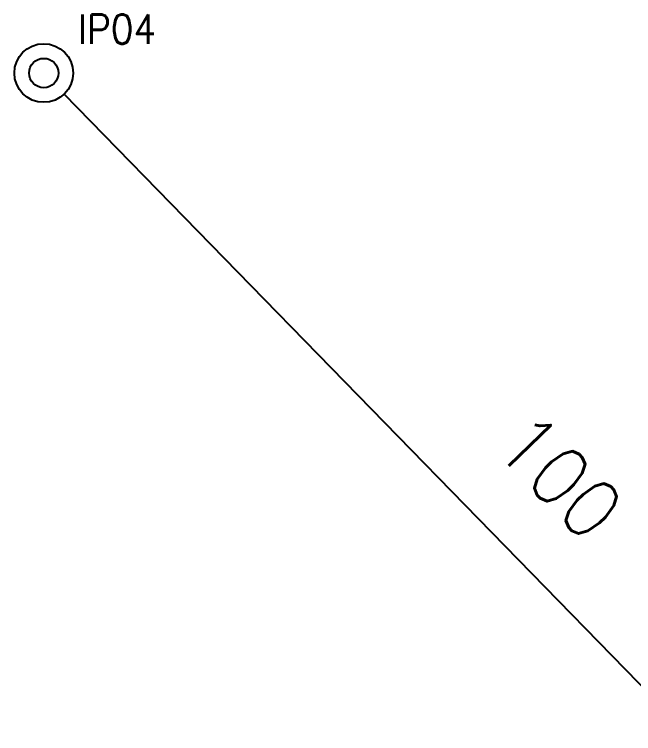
# Model space of a CAD drawing. Header units: inches. Extents: x 47316 to 59086, y 3141 to 11743.
# Drawn here: x 51553.9 to 51606.7, y 8807.4 to 8868.7 of the extents above; entities that cross this region are included whole.
import ezdxf

# ---------------------------------------------------------------- set-up
doc = ezdxf.new("R2010")
doc.units = ezdxf.units.IN
doc.header["$MEASUREMENT"] = 0
doc.styles.get("Standard").update_dxf_attribs({"font": ''})
doc.styles.get('Standard').set_extended_font_data('SimSun')
doc.linetypes.add('_VH_OTCON', pattern='A,0.0001,[7,VeSys.shx,S=0.1,R=0,X=0,Y=0],-0.4,[7,VeSys.shx,S=0.1,R=0,X=0,Y=0],-0.4,["X",Standard,S=1,R=0,X=-0.5,Y=-0.5],-0.0001,[7,VeSys.shx,S=0.1,R=0,X=0,Y=0],-0.4', length=1.2002)

msp = doc.modelspace()

# ---------------------------------------------------------------- linework, layer by layer
at = {"color": 0, "linetype": '_VH_OTCON', "lineweight": -2, "ltscale": 5}
msp.add_line((51631.031, 8787.182), (51558.169, 8861.93), dxfattribs=at)
at = {"color": 0, "linetype": 'Continuous', "lineweight": -2}
for radius in [2.5, 1.25]:
    msp.add_circle((51556.424, 8863.72), radius, dxfattribs=at)

# ---------------------------------------------------------------- texts
at = {"color": 21, "linetype": 'Continuous', "lineweight": 15, "insert": (51559.352, 8868.72), "char_height": 2.5, "width": 7.39286, "attachment_point": 1}
msp.add_mtext('\\Fromans.shx;\\W0.9000000000;\\T1.0000000000;\\o\\lIP04', dxfattribs=at)
at = {"color": 7, "linetype": '_VH_OTCON', "lineweight": 18, "ltscale": 5, "insert": (51598.171, 8835.219), "char_height": 5, "width": 12.85714, "attachment_point": 1, "rotation": 314.26791}
msp.add_mtext('\\Fromans.shx;\\W0.9000000000;\\T1.0000000000;\\o\\l100', dxfattribs=at)

doc.saveas('drawing.dxf')
